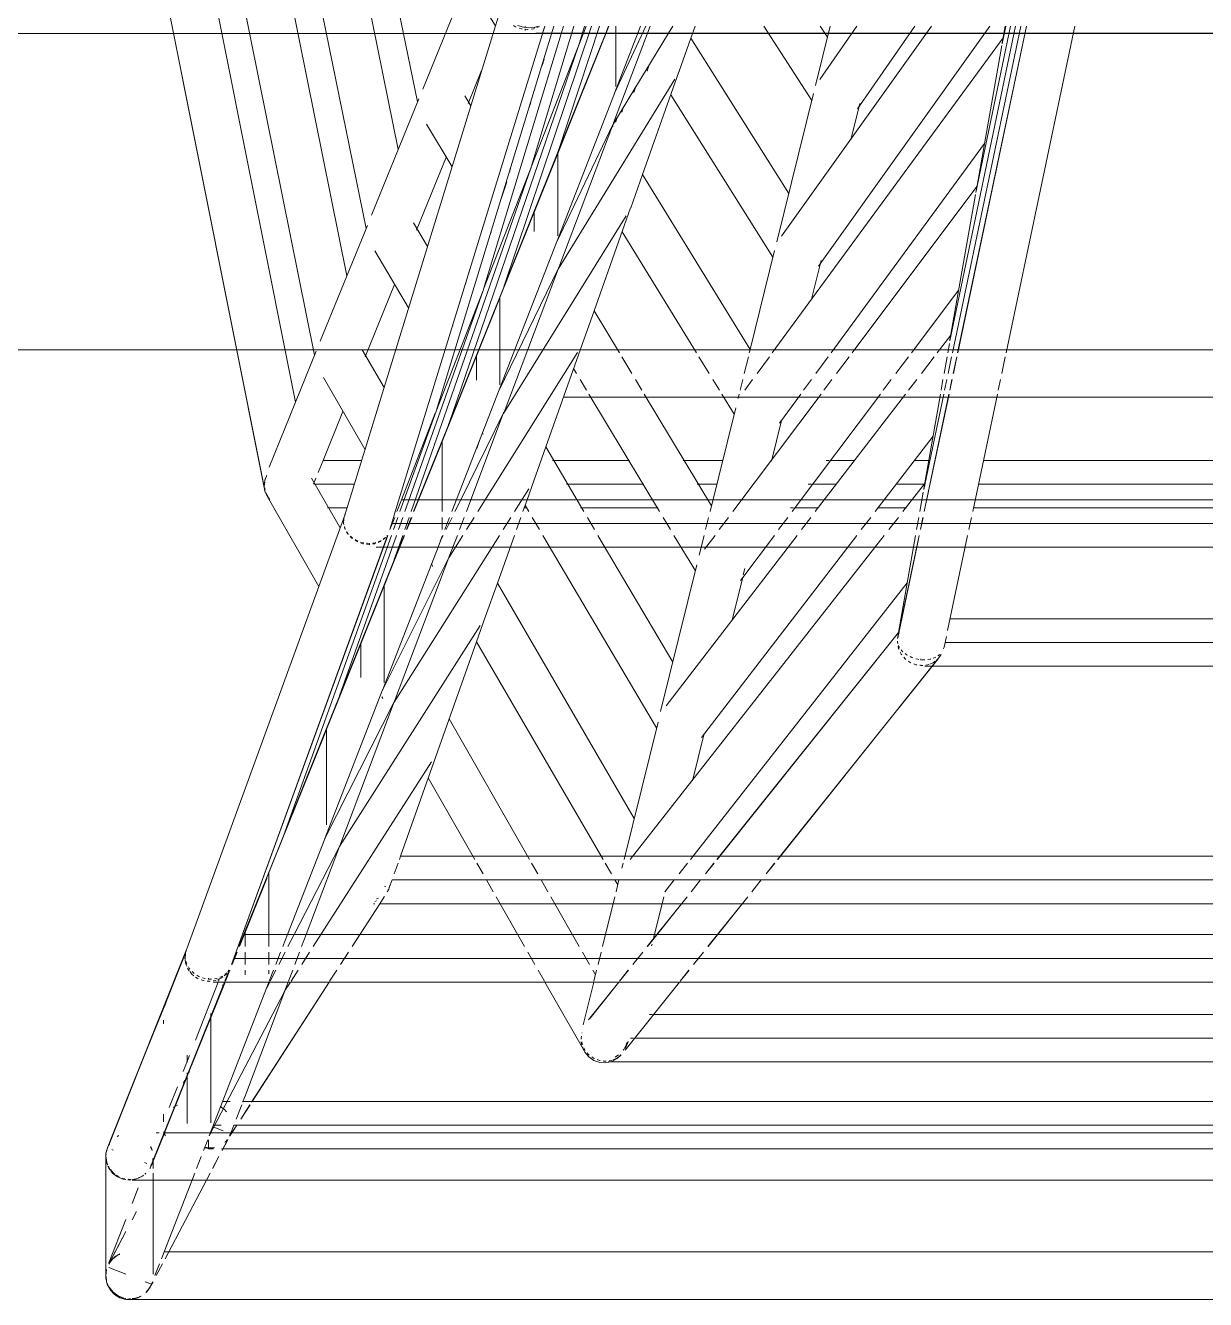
# Model space of a CAD drawing. Header units: millimetres. Extents: x 886808 to 1650903, y -1008069 to 230892.
# Drawn here: x 1017539 to 1018285, y -561050 to -560245 of the extents above; entities that cross this region are included whole.
import ezdxf
from ezdxf.xclip import XClip

# ---------------------------------------------------------------- set-up
doc = ezdxf.new("R2010")
doc.units = ezdxf.units.MM
doc.header["$XCLIPFRAME"] = 0
doc.layers.get('0').update_dxf_attribs({"lineweight": 0})
doc.layers.add('A_Dim', color=8, linetype='Continuous', lineweight=5)

# ---------------------------------------------------------------- blocks, each defined once
blk = doc.blocks.new('A$C14C457CE')
for p, q in [((10117.97, 756.66), (10203.49, 1172.98)), ((10130.16, 726.67), (10211.79, 1128.06)), ((10150.51, 676.65), (10240.04, 1116.91)), ((10162.62, 646.84), (10248.25, 1071.77)), ((10183.04, 596.63), (10276.58, 1060.84)), ((10195.09, 567.01), (10283.99, 1011.9)), ((10214.45, 511.44), (10314.53, 1011.93)), ((10214.62, 511.94), (10314.53, 1011.93)), ((10114.65, 764.82), (10084.66, 838.57)), ((10068.81, 804.78), (10079.85, 822.73)), ((10064.62, 818.28), (10068.81, 804.78)), ((10054.85, 805.01), (10051.12, 803.85)), ((9406.34, 800.11), (10043.31, 800.11)), ((9702.7, 804.5), (9746.15, 598.1)), ((9733.28, 804.5), (9776.73, 598.1)), ((9733.35, 804.5), (9776.8, 598.1)), ((9736.83, 804.5), (9780.1, 598.1)), ((9740.19, 804.5), (9781.66, 605.71)), ((9743.37, 804.5), (9765.16, 699.55)), ((9746.35, 804.5), (9748.65, 793.37)), ((9748.59, 794.04), (9746.75, 804.5)), ((9748.04, 797.13), (9893.93, 598.1)), ((9756.5, 804.5), (9864.73, 652.98)), ((9793.34, 804.5), (9888.02, 671.95)), ((9803.86, 804.5), (9840.12, 752.31)), ((9840.36, 804.5), (9863.74, 770.85)), ((9866.57, 767.14), (9857.33, 804.5)), ((9859.06, 797.52), (9863.58, 804.5)), ((9868.92, 757.65), (9899.26, 804.5)), ((9883.45, 698.9), (9945.25, 797.01)), ((9945.25, 797.01), (9942.59, 804.5)), ((9952.72, 776.05), (9945.25, 797.01)), ((9959.45, 800.11), (9956.79, 804.5)), ((9970.82, 781.41), (9959.45, 800.11)), ((9994.14, 743.49), (9971.04, 804.5)), ((9993.57, 762.19), (9973.75, 804.5)), ((9993.57, 762.19), (9977.12, 804.5)), ((9992.8, 804.5), (9992.8, 766.34)), ((10029.35, 724.19), (9997.11, 804.5)), ((9997.31, 804.5), (9999.07, 800.11)), ((9999.07, 800.11), (10029.35, 724.19)), ((10028.86, 725.94), (9999.07, 800.11)), ((10002.94, 804.5), (10028.86, 725.94)), ((10008.01, 804.5), (10063.46, 639.77)), ((10013.16, 800.11), (10011.45, 804.5)), ((10012.55, 804.5), (10016.13, 792.53)), ((10016.13, 792.53), (10013.16, 800.11)), ((10019.34, 804.5), (10046.19, 715.43)), ((10025.77, 804.5), (10076.25, 638.34)), ((10031.88, 804.5), (10106.3, 561.26)), ((10032.28, 802.57), (10032.41, 802.79)), ((10037.64, 804.5), (10132.53, 496.32)), ((10037.67, 804.5), (10038.99, 800.11)), ((10041.3, 804.13), (10041, 804.34)), ((10042.64, 803.62), (10041.3, 804.13)), ((10043.68, 803.85), (10041.88, 804.5)), ((10047.3, 803.45), (10043.68, 803.85)), ((10044.09, 803.38), (10043.92, 803.82)), ((10043.92, 803.82), (10044.04, 803.39)), ((10044.69, 802.86), (10044.33, 802.99)), ((10046.17, 802.69), (10044.69, 802.86)), ((10051.12, 803.85), (10047.3, 803.45)), ((10048.44, 802.43), (10048.05, 802.47)), ((10049.97, 802.6), (10048.44, 802.43)), ((10050, 802.87), (10049.97, 802.6)), ((10050, 802.51), (10049.97, 802.6)), ((10050, 804.64), (10050, 803.84)), ((10050, 801.9), (10050, 802.51)), ((10052.31, 802.86), (10051.9, 802.81)), ((10053.77, 803.36), (10052.31, 802.86)), ((10056.01, 804.13), (10055.62, 803.99)), ((10057.31, 804.92), (10056.01, 804.13)), ((10068.81, 804.78), (10164, 495.63)), ((9765.09, 700.21), (9748.91, 792.23)), ((10016.13, 792.53), (10016.23, 792.24)), ((10016.23, 792.24), (10016.25, 792.18)), ((10016.25, 792.18), (10098.07, 553.62)), ((10046.19, 715.43), (10016.25, 792.18)), ((9970.82, 781.41), (9970.95, 781.61)), ((9980.62, 765.24), (9970.82, 781.41)), ((10039.08, 780.99), (10038.08, 783.48)), ((10038.37, 782.51), (10039.4, 779.94)), ((10039.72, 778.88), (10038.71, 781.41)), ((9952.74, 775.92), (9952.72, 776.05)), ((9952.78, 775.79), (9952.74, 775.92)), ((9952.8, 775.72), (9952.78, 775.79)), ((9952.8, 775.72), (9952.82, 775.68)), ((9975.85, 710.81), (9952.82, 775.68)), ((9972.96, 776.17), (9971.7, 780.36)), ((10086, 755.62), (10077.51, 776.5)), ((10029.19, 650.93), (9955.5, 770.96)), ((9981.3, 762.6), (9980.1, 766.52)), ((9981.33, 762.54), (9980.43, 765.99)), ((9994.66, 742.12), (9980.62, 765.24)), ((9891.03, 668.23), (9867.85, 761.98)), ((9893.43, 658.55), (9958.01, 761.07)), ((9993.63, 762.06), (9993.57, 762.19)), ((9993.63, 762.06), (9993.65, 761.98)), ((9993.8, 761.72), (9993.65, 761.98)), ((10030.21, 667.9), (9993.65, 761.98)), ((10043.91, 764.28), (10044.09, 764.59)), ((10084.38, 754.22), (10088.16, 760.51)), ((10147.04, 685.17), (10117.17, 758.62)), ((9844.2, 732.66), (9838.48, 755.79)), ((9988.93, 750.15), (9987.81, 753.83)), ((10047.69, 752.83), (10046.32, 756.35)), ((9992.7, 744.02), (9991.89, 747.12)), ((9992.83, 743.8), (9992.02, 746.89)), ((9995.6, 739.29), (9994.17, 743.35)), ((9994.25, 743.23), (9994.23, 743.25)), ((9994.25, 743.23), (9994.42, 742.89)), ((9994.66, 742.12), (9994.25, 743.23)), ((10030.21, 667.9), (9994.42, 742.89)), ((9994.48, 741.11), (9994.83, 741.67)), ((10028.74, 652.12), (9994.66, 742.12)), ((10096.21, 715.76), (10112.41, 742.66)), ((9759.78, 730.41), (9856.76, 598.1)), ((10028.86, 725.94), (10065.91, 633.14)), ((10063.46, 639.77), (10028.86, 725.94)), ((10029.35, 724.19), (10029.35, 672.11)), ((10029.35, 724.19), (10030.2, 722.17)), ((10030.2, 722.17), (10030.24, 721.98)), ((10065.91, 633.14), (10030.24, 721.98)), ((10118.55, 675.58), (10099.63, 722.12)), ((9907.85, 600.23), (9975.85, 710.81)), ((9983.33, 689.8), (9975.85, 710.81)), ((10046.19, 715.43), (10046.29, 715.12)), ((10046.39, 714.86), (10046.29, 715.12)), ((10046.39, 714.86), (10122.08, 497.83)), ((10076.25, 638.34), (10046.39, 714.86)), ((10059.21, 715.19), (10059.21, 713.93)), ((10059.51, 712.92), (10059.77, 713.34)), ((9764.56, 703.22), (9843.49, 598.1)), ((10061.53, 706.29), (10065.25, 695.44)), ((9781.59, 606.37), (9765.44, 698.2)), ((9983.35, 689.69), (9983.33, 689.8)), ((10006.42, 624.71), (9983.35, 689.69)), ((10063.71, 559.75), (9986.23, 684.68)), ((10044.28, 687.01), (10044.28, 674.74)), ((10111.75, 665.32), (10120.55, 680.23)), ((10179.43, 605.52), (10149.69, 678.66)), ((9941.72, 598.1), (9988.73, 674.55)), ((10071.25, 674.29), (10071.56, 674.81)), ((9907.85, 600.23), (9892.39, 662.76)), ((10030.24, 667.84), (10030.21, 667.9)), ((10030.24, 667.84), (10030.42, 667.49)), ((10066.83, 573.69), (10030.24, 667.84)), ((10123.68, 626.56), (10144.95, 662.59)), ((9869.09, 631.99), (9863.04, 656.45)), ((10028.85, 651.83), (10028.84, 651.86)), ((10028.85, 651.83), (10029.01, 651.54)), ((10029.19, 650.93), (10028.85, 651.83)), ((10066.83, 573.69), (10029.01, 651.54)), ((10063.33, 560.75), (10029.19, 650.93)), ((9776.03, 638.02), (9806, 598.1)), ((10063.49, 639.7), (10063.46, 639.77)), ((10063.49, 639.7), (10102.46, 542.09)), ((10098.07, 553.62), (10063.49, 639.7)), ((10076.25, 638.34), (10076.37, 638)), ((10076.34, 638.02), (10076.25, 638.34)), ((10076.56, 637.46), (10076.34, 638.02)), ((10076.56, 637.46), (10126.01, 497.83)), ((10106.3, 561.26), (10076.56, 637.46)), ((10087.3, 642.97), (10087.95, 641.12)), ((10151.1, 595.55), (10132.45, 641.41)), ((10065.91, 633.14), (10065.91, 577.91)), ((10065.91, 633.14), (10066.79, 631.05)), ((10066.79, 631.05), (10066.85, 630.79)), ((10102.46, 542.09), (10066.85, 630.79)), ((10091.14, 630.42), (10091.21, 630.53)), ((9990.41, 598.1), (10006.42, 624.71)), ((10013.96, 603.49), (10006.42, 624.71)), ((10095.72, 615.89), (10095.72, 615.46)), ((9781.08, 609.31), (9789.68, 598.1)), ((9783.05, 598.1), (9781.99, 604.13)), ((9314.49, 600.11), (10015.15, 600.11)), ((9746.65, 595.72), (9748.89, 585.11)), ((9777.24, 595.72), (9779.47, 585.11)), ((9777.3, 595.72), (9779.54, 585.11)), ((9780.59, 595.72), (9782.82, 585.11)), ((9785.33, 585.11), (9783.47, 595.72)), ((9791.51, 595.72), (9799.66, 585.11)), ((9807.79, 595.72), (9815.76, 585.11)), ((9845.28, 595.72), (9853.25, 585.11)), ((9858.51, 595.72), (9866.28, 585.11)), ((9895.68, 595.72), (9903.45, 585.11)), ((9907.88, 600.11), (9907.85, 600.23)), ((9908.38, 598.1), (9907.88, 600.11)), ((9911.59, 585.11), (9908.97, 595.72)), ((9933.73, 585.11), (9940.25, 595.72)), ((9982.59, 585.11), (9988.97, 595.72)), ((10013.97, 603.44), (10013.96, 603.49)), ((10036.96, 538.68), (10013.97, 603.44)), ((10079.92, 497.83), (10016.96, 598.42)), ((10080.81, 596.02), (10080.81, 580.83)), ((10139.18, 576.24), (10152.94, 599.95)), ((10211.8, 525.92), (10182.01, 599.16)), ((10017.57, 585.11), (10019.4, 588.15)), ((9749.7, 581.23), (9751.12, 574.5)), ((9780.29, 581.23), (9781.7, 574.5)), ((9780.35, 581.23), (9781.77, 574.5)), ((9783.63, 581.23), (9785.04, 574.5)), ((9787.2, 574.5), (9786.02, 581.23)), ((9802.64, 581.23), (9807.8, 574.5)), ((9818.67, 581.23), (9823.72, 574.5)), ((9856.16, 581.23), (9861.21, 574.5)), ((9869.13, 581.23), (9874.06, 574.5)), ((9906.3, 581.23), (9911.23, 574.5)), ((9914.21, 574.5), (9912.55, 581.23)), ((9927.21, 574.5), (9931.34, 581.23)), ((9976.2, 574.5), (9980.25, 581.23)), ((10011.19, 574.5), (10015.24, 581.23)), ((10151.19, 537.2), (10177.49, 582.5)), ((9751.62, 572.12), (9767.26, 497.83)), ((9782.2, 572.12), (9797.84, 497.83)), ((9782.27, 572.12), (9797.91, 497.83)), ((9785.54, 572.12), (9798.17, 511.86)), ((9798.1, 512.51), (9787.62, 572.12)), ((9809.64, 572.12), (9866.68, 497.83)), ((9825.51, 572.12), (9881.29, 497.83)), ((9863, 572.12), (9918.78, 497.83)), ((9875.8, 572.12), (9889.33, 553.67)), ((9915.49, 569.31), (9914.8, 572.12)), ((9917.94, 559.43), (9925.74, 572.12)), ((9932.26, 501.5), (9974.77, 572.12)), ((9965.04, 497.83), (10009.75, 572.12)), ((10066.85, 573.64), (10066.83, 573.69)), ((10066.85, 573.64), (10067.03, 573.31)), ((10077, 547.51), (10066.85, 573.64)), ((9314.49, 570.11), (10025.8, 570.11)), ((9933.17, 497.83), (9916.93, 563.5)), ((9894.39, 529.71), (9888.02, 555.46)), ((10063.46, 560.45), (10063.43, 560.49)), ((10063.46, 560.45), (10063.6, 560.2)), ((10090.67, 505.33), (10063.6, 560.2)), ((10084.32, 505.33), (10063.6, 560.2)), ((10106.3, 561.26), (10129.08, 497.83)), ((10128.05, 505.33), (10106.77, 559.95)), ((10177.71, 530.11), (10165.09, 561.14)), ((10076.61, 546.86), (10077, 547.51)), ((10096.31, 497.83), (10077, 547.51)), ((10098.09, 553.55), (10098.07, 553.62)), ((10098.14, 553.5), (10098.09, 553.55)), ((10098.69, 552.06), (10098.14, 553.5)), ((10120.47, 497.83), (10098.69, 552.06)), ((10098.69, 552.06), (10120.34, 497.83)), ((9792.3, 545.47), (9828.89, 497.83)), ((10080.43, 537.8), (10079.13, 542.03)), ((10102.46, 542.09), (10102.48, 542.04)), ((10102.48, 505.33), (10102.48, 542.04)), ((10103.37, 539.93), (10102.48, 542.04)), ((10103.37, 539.93), (10103.45, 539.62)), ((10120.23, 497.83), (10103.51, 539.48)), ((10012.84, 497.83), (10036.96, 538.68)), ((10044.59, 517.24), (10036.96, 538.68)), ((10080.5, 537.66), (10080.43, 537.8)), ((9314.49, 530.11), (9760.46, 530.11)), ((9795.01, 530.11), (9804.1, 530.11)), ((9841.9, 530.11), (9857.05, 530.11)), ((9857.87, 530.11), (9859.91, 530.11)), ((9894.08, 530.11), (9894.81, 530.11)), ((9925.19, 530.11), (9950.27, 530.11)), ((9984.06, 530.11), (10032.65, 530.11)), ((10153.38, 530.11), (10177.71, 530.11)), ((10180.76, 522.61), (10177.71, 530.11)), ((9797.59, 515.39), (9811.36, 497.83)), ((10048.8, 505.33), (10044.59, 517.24)), ((10166.95, 487.5), (10184.95, 518.99)), ((10183.69, 515.4), (10182.23, 518.99)), ((10213.11, 520.44), (10213.27, 520.51)), ((10213.53, 520.61), (10213.27, 520.51)), ((10213.27, 520.51), (10214.24, 518.59)), ((10213.34, 520.02), (10213.96, 518.78)), ((10213.96, 518.78), (10214.06, 518.27)), ((10214.24, 518.59), (10214.93, 515.11)), ((10214.44, 516.44), (10214.71, 515.11)), ((9314.49, 515.11), (9763.62, 515.11)), ((9797.64, 515.11), (9815.62, 515.11)), ((9800.68, 497.83), (9798.54, 510.03)), ((9853.42, 515.11), (9868.32, 515.11)), ((9869.13, 515.11), (9871.17, 515.11)), ((9928.9, 515.11), (9941.24, 515.11)), ((9975.03, 515.11), (10023.8, 515.11)), ((10056.72, 497.83), (10047.68, 512.16)), ((10158, 515.11), (10183.52, 515.11)), ((10180.39, 450.57), (10212.91, 507.5)), ((10213.22, 508.02), (10211.35, 505.46)), ((10213.26, 508.4), (10212.47, 507.42)), ((10212.91, 507.5), (10214.38, 510.76)), ((10213.5, 508.82), (10213.22, 508.02)), ((10213.84, 509.81), (10213.26, 508.4)), ((10213.84, 509.81), (10213.5, 508.82)), ((10213.91, 509.93), (10213.84, 509.81)), ((10214.45, 511.44), (10214.28, 510.96)), ((10214.38, 510.76), (10214.46, 511.32)), ((10214.55, 512.77), (10214.45, 511.44)), ((10214.46, 511.32), (10214.45, 511.44)), ((10214.59, 511.64), (10214.46, 511.32)), ((10214.79, 513.7), (10214.59, 511.64)), ((10214.71, 515.11), (10214.67, 514.6)), ((10214.93, 515.11), (10214.86, 514.43)), ((9765.68, 505.33), (9314.49, 505.33)), ((9314.49, 500.11), (9766.78, 500.11)), ((9766.05, 505.33), (9765.68, 505.33)), ((10117.22, 505.33), (9766.05, 505.33)), ((9809.11, 500.11), (9827.14, 500.11)), ((9864.93, 500.11), (9879.58, 500.11)), ((9880.4, 500.11), (9882.44, 500.11)), ((9966, 500.11), (10014.94, 500.11)), ((10047.66, 497.83), (10050.04, 501.85)), ((10051.46, 497.83), (10048.8, 505.33)), ((10049.01, 500.11), (10050.65, 500.11)), ((10087.16, 497.83), (10084.32, 505.33)), ((10094.38, 497.83), (10090.67, 505.33)), ((10102.48, 497.83), (10102.48, 505.33)), ((10117.46, 505.33), (10117.22, 505.33)), ((10128.05, 505.33), (10117.46, 505.33)), ((10130.98, 497.83), (10128.05, 505.33)), ((10162.62, 500.11), (10174.95, 500.11)), ((9768.02, 494.21), (9769.66, 486.45)), ((9798.6, 494.21), (9800.24, 486.45)), ((9798.67, 494.21), (9800.31, 486.45)), ((9802.68, 486.45), (9801.32, 494.21)), ((9814.2, 494.21), (9820.29, 486.45)), ((9831.66, 494.21), (9837.63, 486.45)), ((9869.46, 494.21), (9875.43, 486.45)), ((9884.01, 494.21), (9889.84, 486.45)), ((9921.5, 494.21), (9927.33, 486.45)), ((9935.99, 486.45), (9934.07, 494.21)), ((9958.19, 486.45), (9962.86, 494.21)), ((10006.12, 486.45), (10010.71, 494.21)), ((10040.94, 486.45), (10045.53, 494.21)), ((10055.5, 486.45), (10052.75, 494.21)), ((10063.91, 486.45), (10059.01, 494.21)), ((10087.04, 486.45), (10082.18, 494.21)), ((10091.47, 486.45), (10088.53, 494.21)), ((10100, 486.45), (10096.17, 494.21)), ((10100.73, 486.45), (10097.71, 494.21)), ((10102.48, 488.11), (10102.48, 494.21)), ((10124.8, 486.45), (10121.68, 494.21)), ((10121.79, 494.21), (10124.89, 486.45)), ((10125.04, 486.45), (10121.92, 494.21)), ((10123.34, 494.21), (10126.05, 486.45)), ((10127.29, 494.21), (10130.04, 486.45)), ((10130.38, 494.21), (10133.17, 486.45)), ((10135.41, 486.45), (10132.39, 494.21)), ((10132.79, 495.58), (10132.53, 496.32)), ((10132.79, 495.58), (10133.18, 494.21)), ((10133.18, 494.21), (10134.68, 489.33)), ((10163.98, 495.78), (10163.85, 496.11)), ((10163.95, 495.77), (10163.98, 495.78)), ((10164, 495.63), (10164.57, 493.76)), ((10263.71, 221.62), (10164, 495.63)), ((10164.57, 493.76), (10164.62, 493.62)), ((10164.62, 493.62), (10164.58, 493.39)), ((10164.61, 493.34), (10164.58, 493.39)), ((10164.63, 493.28), (10164.61, 493.34)), ((10164.63, 493.28), (10164.71, 490.33)), ((10133.9, 490.33), (9314.49, 490.33)), ((10102.48, 488.11), (10102.46, 486.45)), ((10135.1, 488.08), (10134.68, 489.33)), ((10135.1, 488.08), (10135.6, 486.45)), ((10161.96, 483.99), (10161.68, 483.71)), ((10162.06, 483.72), (10161.78, 483.43)), ((10162.69, 485.2), (10161.96, 483.99)), ((10162.77, 484.98), (10162.06, 483.72)), ((10163.81, 487.05), (10163.61, 486.73)), ((10163.86, 486.91), (10163.67, 486.57)), ((10164.2, 488.26), (10163.81, 487.05)), ((10164.2, 488.26), (10163.86, 486.91)), ((10164.17, 488.35), (10164.18, 488.3)), ((10164.2, 488.26), (10164.18, 488.3)), ((10164.71, 490.33), (10164.56, 489.78)), ((10164.71, 490.33), (10164.57, 489.76)), ((9802.58, 475.33), (9303.88, 475.33)), ((9770.42, 482.83), (9783.1, 422.61)), ((9801, 482.83), (9802.58, 475.33)), ((9801.07, 482.83), (9814.51, 418.99)), ((9802.58, 475.33), (9814.6, 418.15)), ((9802.65, 475.33), (9802.58, 475.33)), ((10129.51, 475.33), (9802.65, 475.33)), ((9814.13, 421.37), (9803.32, 482.83)), ((9823.13, 482.83), (9983.7, 278.1)), ((9840.4, 482.83), (9938.51, 355.08)), ((9878.2, 482.83), (9960.97, 375.05)), ((9892.55, 482.83), (9912.57, 456.17)), ((9930.04, 482.83), (9936.65, 474.03)), ((9939.96, 470.4), (9936.88, 482.83)), ((9942.45, 460.31), (9956.01, 482.83)), ((9956.69, 402.73), (10003.99, 482.83)), ((9966.97, 361.17), (10038.81, 482.83)), ((10067.48, 452.71), (10056.79, 482.83)), ((10132.76, 377.38), (10066.19, 482.83)), ((10098.24, 468.57), (10089.31, 482.83)), ((10097.93, 469.37), (10092.84, 482.83)), ((10103.45, 479.45), (10101.79, 482.83)), ((10103.42, 479.52), (10102.13, 482.83)), ((10103.45, 479.45), (10103.63, 479.15)), ((10105.05, 475.33), (10103.45, 479.45)), ((10140.01, 385.39), (10105.05, 475.33)), ((10139.02, 451.04), (10126.25, 482.83)), ((10126.33, 482.83), (10129.33, 475.33)), ((10129.51, 475.33), (10126.49, 482.83)), ((10127.31, 482.83), (10132.66, 467.49)), ((10129.33, 475.33), (10139.96, 448.83)), ((10132.66, 467.49), (10129.51, 475.33)), ((10129.93, 475.33), (10129.51, 475.33)), ((10139.54, 475.33), (10129.93, 475.33)), ((10131.32, 482.83), (10167.26, 381.38)), ((10134.47, 482.83), (10201.84, 295.27)), ((10136.81, 482.83), (10235.49, 211.67)), ((10136.89, 482.83), (10235.58, 211.67)), ((10137.38, 482.63), (10137.23, 482.83)), ((10138.5, 481.36), (10138.28, 481.64)), ((10138.62, 480.98), (10138.41, 481.27)), ((10139.6, 480.57), (10138.5, 481.36)), ((10139.74, 480.14), (10138.62, 480.98)), ((10139.62, 475.33), (10139.54, 475.33)), ((10144.19, 475.33), (10139.62, 475.33)), ((10141.3, 479.35), (10141, 479.56)), ((10141.45, 478.87), (10141.15, 479.1)), ((10142.64, 478.85), (10141.3, 479.35)), ((10142.8, 478.35), (10141.45, 478.87)), ((10144.69, 478.08), (10144.33, 478.21)), ((10144.87, 477.55), (10144.5, 477.69)), ((10146.17, 477.91), (10144.69, 478.08)), ((10146.35, 477.37), (10144.87, 477.55)), ((10148.44, 477.65), (10148.05, 477.69)), ((10148.63, 477.1), (10148.23, 477.15)), ((10149.97, 477.82), (10148.44, 477.65)), ((10150.15, 477.28), (10148.63, 477.1)), ((10149.97, 477.82), (10150, 478.09)), ((10150, 477.34), (10149.97, 477.82)), ((10150, 476.95), (10150, 477.34)), ((10152.31, 478.08), (10151.9, 478.03)), ((10152.48, 477.55), (10152.07, 477.5)), ((10153.77, 478.58), (10152.31, 478.08)), ((10153.94, 478.07), (10152.48, 477.55)), ((10156.01, 479.35), (10155.62, 479.21)), ((10156.17, 478.87), (10155.78, 478.73)), ((10157.31, 480.14), (10156.01, 479.35)), ((10157.46, 479.71), (10156.17, 478.87)), ((10159.3, 481.36), (10158.96, 481.15)), ((10159.43, 480.98), (10159.09, 480.75)), ((10160.36, 482.4), (10159.3, 481.36)), ((10160.47, 482.06), (10159.43, 480.98)), ((10098.06, 469.08), (10098.02, 469.15)), ((10098.06, 469.08), (10098.17, 468.88)), ((10140.01, 385.39), (10098.17, 468.88)), ((10132.53, 377.98), (10098.17, 468.88)), ((10132.68, 467.42), (10132.66, 467.49)), ((10132.68, 467.42), (10132.75, 467.36)), ((10134.22, 463.59), (10132.75, 467.36)), ((9912.17, 457.8), (9911.17, 461.85)), ((9964.42, 371.49), (9941.49, 464.2)), ((10108.27, 463.25), (10109.15, 464.77)), ((10134.22, 463.59), (10176.54, 357.73)), ((10167.26, 381.38), (10134.22, 463.59)), ((9808.61, 452.77), (9945.6, 278.1)), ((9919.17, 429.49), (9912.57, 456.17)), ((9912.57, 456.17), (9913.92, 454.37)), ((9981.12, 303.92), (10067.48, 452.71)), ((10075.21, 431.06), (10067.48, 452.71)), ((10138.99, 393.96), (10139.02, 451.04)), ((10139.96, 448.83), (10139.02, 451.04)), ((10139.96, 448.83), (10140.06, 448.46)), ((10176.54, 357.73), (10140.06, 448.46)), ((9314.49, 430.11), (9781.52, 430.11)), ((10080.64, 415.64), (10075.21, 431.06)), ((9783.86, 418.99), (9785.27, 412.27)), ((9814.11, 421.48), (9928.82, 278.1)), ((9814.13, 421.37), (9928.74, 278.1)), ((9814.51, 418.99), (9814.13, 421.37)), ((9814.51, 418.99), (9814.56, 418.94)), ((9814.56, 418.94), (9814.62, 418.6)), ((9814.73, 417.95), (9814.62, 418.6)), ((10167.29, 286.2), (10078.39, 425.92)), ((9314.49, 415.11), (9784.68, 415.11)), ((9785.61, 411.37), (9785.27, 412.27)), ((9785.61, 411.34), (9785.61, 411.37)), ((9785.66, 411.23), (9785.61, 411.34)), ((9785.61, 411.34), (9785.61, 411.23)), ((9812.44, 410.58), (9811.74, 409.62)), ((9813.69, 412.27), (9813.42, 411.9)), ((9814.06, 413.3), (9813.69, 412.27)), ((9814.03, 411.34), (9813.8, 410.85)), ((9814.27, 412.71), (9814.03, 411.34)), ((9814.71, 415.11), (9814.49, 414.49)), ((9814.58, 414.38), (9814.55, 414.21)), ((9814.72, 417.7), (9814.6, 418.15)), ((9814.71, 415.11), (9814.61, 414.58)), ((9814.71, 416.04), (9814.71, 415.11)), ((9814.73, 417.95), (9814.72, 417.7)), ((9814.72, 417.7), (9814.77, 417.71)), ((9814.72, 417.7), (9814.72, 417.67)), ((9814.77, 417.71), (9814.73, 417.95)), ((10000.81, 278.1), (10080.64, 415.64)), ((10128.76, 280.11), (10080.64, 415.64)), ((10153.87, 414.04), (10153.87, 393.01)), ((9787.09, 407.59), (9787.07, 407.61)), ((9787.09, 407.59), (9787.93, 406.19)), ((9787.93, 406.19), (9890.4, 278.1)), ((9788.18, 407.35), (9787.96, 407.61)), ((9789.17, 406.72), (9788.18, 407.35)), ((9789.1, 404.81), (9788.8, 405.23)), ((9790.17, 403.97), (9789.1, 404.81)), ((9789.1, 404.81), (9890.47, 278.1)), ((9790.91, 405.61), (9790.53, 405.85)), ((9792.04, 402.49), (9790.88, 403.41)), ((9792.12, 405.21), (9790.91, 405.61)), ((9794.38, 401.51), (9792.04, 402.49)), ((9794.26, 404.51), (9793.79, 404.66)), ((9795.61, 404.37), (9794.26, 404.51)), ((9797.99, 404.14), (9797.47, 404.19)), ((9799.4, 404.27), (9797.99, 404.14)), ((9800, 404.86), (9800, 404.02)), ((9801.87, 404.51), (9801.33, 404.46)), ((9803.23, 404.91), (9801.87, 404.51)), ((9805.62, 405.61), (9805.1, 405.45)), ((9806.84, 406.24), (9805.62, 405.61)), ((9806.75, 402.49), (9806.24, 402.29)), ((9807.89, 403.33), (9806.75, 402.49)), ((9808.98, 407.35), (9808.51, 407.11)), ((9809.98, 408.17), (9808.98, 407.35)), ((9809.91, 404.81), (9809.47, 404.49)), ((9810.8, 405.9), (9809.91, 404.81)), ((9811.74, 409.62), (9811.35, 409.31)), ((9812.39, 407.83), (9812.04, 407.41)), ((9812.98, 409.1), (9812.39, 407.83)), ((9314.49, 400.11), (9792.79, 400.11)), ((9792.79, 400.11), (9792.86, 400.11)), ((9792.86, 400.11), (9797.53, 400.11)), ((9795.52, 401.04), (9795.03, 401.24)), ((9796.89, 400.86), (9795.52, 401.04)), ((9799.3, 400.54), (9798.77, 400.61)), ((9800, 400.62), (9799.3, 400.54)), ((9800, 400.95), (9800, 400.62)), ((9800.69, 400.72), (9800, 400.62)), ((9800, 400.62), (9800, 400.54)), ((9803.13, 401.04), (9802.6, 400.97)), ((9804.44, 401.57), (9803.13, 401.04)), ((10138.99, 393.96), (10139.02, 389.55)), ((10139.9, 379.71), (10140.48, 380.72)), ((10140.06, 385.28), (10140.01, 385.39)), ((10140.06, 385.28), (10140.22, 385.01)), ((10176.58, 291.28), (10140.06, 385.28)), ((10167.34, 381.25), (10167.26, 381.38)), ((10169.99, 374.53), (10167.34, 381.25)), ((10132.65, 377.74), (10132.59, 377.83)), ((10132.65, 377.74), (10132.75, 377.58)), ((10176.58, 291.28), (10132.75, 377.58)), ((10167.14, 286.58), (10132.75, 377.58)), ((10169.99, 374.53), (10213.11, 266.63)), ((10201.84, 295.27), (10169.99, 374.53)), ((9987.51, 278.1), (9966.06, 364.86)), ((10047.3, 278.1), (10097.98, 366.8)), ((9944.34, 327.7), (9937.12, 356.89)), ((10175.5, 299.83), (10175.5, 360.17)), ((10176.54, 357.73), (10176.65, 357.32)), ((10213.11, 266.63), (10176.65, 357.32)), ((10183.84, 223.05), (10109.1, 339.69)), ((10081.84, 278.1), (10111.22, 329.52)), ((10176.65, 291.13), (10176.58, 291.28)), ((10176.65, 291.13), (10176.8, 290.89)), ((10200.18, 230.55), (10176.65, 291.13)), ((10201.92, 295.15), (10201.84, 295.27)), ((10205.92, 285.06), (10201.92, 295.15)), ((10167.24, 286.4), (10167.16, 286.52)), ((10167.24, 286.4), (10167.31, 286.28)), ((10195.98, 230.55), (10167.31, 286.28)), ((10188.36, 230.55), (10167.31, 286.28)), ((10230.82, 223.05), (10205.92, 285.06)), ((10205.92, 285.06), (10230.68, 223.05)), ((9314.49, 280.11), (10128.76, 280.11)), ((9892.31, 275.72), (9897.69, 268.99)), ((9892.38, 275.72), (9897.76, 268.99)), ((9930.65, 275.72), (9936.03, 268.99)), ((9930.72, 275.72), (9936.1, 268.99)), ((9947.47, 275.72), (9952.75, 268.99)), ((9988.88, 272.57), (9988.1, 275.72)), ((9995.52, 268.99), (9999.43, 275.72)), ((10042.09, 268.99), (10045.93, 275.72)), ((10076.63, 268.99), (10080.47, 275.72)), ((10129.47, 278.1), (10128.76, 280.11)), ((10132.7, 268.99), (10130.32, 275.72)), ((10212.02, 223.05), (10212.02, 269.22)), ((10213.11, 266.63), (10213.25, 266.2)), ((10213.25, 266.16), (10213.25, 266.2)), ((10230.55, 223.05), (10213.28, 266.07)), ((9314.49, 265.11), (10134.08, 265.11)), ((9900.79, 265.11), (9906.79, 257.61)), ((9900.86, 265.11), (9906.86, 257.61)), ((9939.14, 265.11), (9945.14, 257.61)), ((9939.21, 265.11), (9945.21, 257.61)), ((9955.79, 265.11), (9961.67, 257.61)), ((9992.58, 257.61), (9990.72, 265.11)), ((9991.48, 262.03), (9993.27, 265.11)), ((10035.59, 257.61), (10039.87, 265.11)), ((10070.13, 257.61), (10074.41, 265.11)), ((10135.86, 260.09), (10134.08, 265.11)), ((10135.57, 261.4), (10135.55, 261.71)), ((10135.99, 260.25), (10135.57, 261.4)), ((10135.86, 260.09), (10135.9, 260.1)), ((10135.9, 260.1), (10136.02, 260.15)), ((10136.17, 259.25), (10135.9, 260.1)), ((10136.17, 259.25), (10136.48, 258.76)), ((10136.5, 258.73), (10136.48, 258.76)), ((10136.5, 258.73), (10136.6, 258.58)), ((10136.83, 257.93), (10136.6, 258.58)), ((10136.65, 258.44), (10137.14, 257.61)), ((10137.07, 257.61), (10136.83, 257.93)), ((10137.04, 257.61), (10136.83, 257.93)), ((10138.03, 260.86), (10138.77, 261.12)), ((9314.49, 250.11), (10142.06, 250.11)), ((9909.28, 254.5), (9934.44, 223.05)), ((9909.35, 254.5), (9934.51, 223.05)), ((9947.62, 254.5), (9972.78, 223.05)), ((9947.69, 254.5), (9972.85, 223.05)), ((9969.17, 227.29), (9962.44, 254.5)), ((10001.12, 223.05), (9993.35, 254.5)), ((10015.84, 223.05), (10033.81, 254.5)), ((10050.38, 223.05), (10068.35, 254.5)), ((10139.08, 254.5), (10138.91, 254.72)), ((10141.88, 250.11), (10139.08, 254.5)), ((10159.34, 223.05), (10141.88, 250.11)), ((10143.93, 253.12), (10142.74, 253.57)), ((10145.05, 251.38), (10143.82, 251.89)), ((10144.97, 250.11), (10145.87, 250.11)), ((9314.49, 230.55), (10227.81, 230.55)), ((10159.37, 223.05), (10154.5, 230.55)), ((10191.2, 223.05), (10188.36, 230.55)), ((10199.84, 223.05), (10195.98, 230.55)), ((10203.09, 223.05), (10200.18, 230.55)), ((10226.94, 232.05), (10226.94, 223.05)), ((9937.33, 219.44), (9943.54, 211.67)), ((9937.4, 219.44), (9943.61, 211.67)), ((9970.13, 223.41), (9969.85, 224.56)), ((9975.68, 219.44), (9981.89, 211.67)), ((9975.75, 219.44), (9981.96, 211.67)), ((10003.94, 211.67), (10002.02, 219.44)), ((10009.34, 211.67), (10013.77, 219.44)), ((10043.88, 211.67), (10048.31, 219.44)), ((10166.68, 211.67), (10161.67, 219.44)), ((10166.71, 211.67), (10161.7, 219.44)), ((10191.14, 211.67), (10186.16, 219.44)), ((10195.51, 211.67), (10192.57, 219.44)), ((10205.69, 211.67), (10201.7, 219.44)), ((10207.52, 211.67), (10204.5, 219.44)), ((10212.02, 211.67), (10212.02, 219.44)), ((10226.94, 219.44), (10226.94, 211.67)), ((10235.12, 211.67), (10232, 219.44)), ((10232.12, 219.44), (10235.23, 211.67)), ((10235.4, 211.67), (10232.28, 219.44)), ((10263.92, 221.14), (10263.71, 221.62)), ((10263.84, 221.11), (10263.92, 221.14)), ((10263.92, 221.14), (10311.34, 102.35)), ((10264.05, 220.48), (10264.12, 220.24)), ((10264.12, 220.24), (10264.54, 219.06)), ((10264.12, 220.24), (10264.51, 219.32)), ((10264.51, 219.32), (10264.54, 219.06)), ((10264.51, 219.32), (10288.58, 159.04)), ((10264.54, 219.06), (10264.57, 218.98)), ((10264.57, 218.98), (10264.57, 218.83)), ((10264.57, 218.83), (10264.58, 218.68)), ((10264.57, 218.83), (10272.61, 198.81)), ((10264.58, 218.68), (10264.58, 218.62)), ((10264.59, 218.53), (10264.6, 218.49)), ((10264.6, 218.49), (10264.74, 217.23)), ((10264.6, 218.49), (10264.71, 215.55)), ((9314.49, 215.55), (10233.84, 215.55)), ((10233.04, 216.84), (10232.96, 216.89)), ((10262.77, 210.2), (10262.06, 208.94)), ((10263.26, 209.44), (10262.74, 208.28)), ((10263.86, 212.13), (10263.67, 211.79)), ((10264.32, 211.79), (10263.83, 210.7)), ((10264.2, 213.48), (10263.86, 212.13)), ((10264.74, 214.39), (10264.32, 211.79)), ((10264.71, 215.55), (10264.57, 214.96)), ((10264.75, 214.49), (10264.75, 214.46)), ((10264.79, 216.8), (10264.92, 215.55)), ((10264.92, 215.55), (10264.82, 214.91)), ((9946.44, 208.05), (9952.03, 201.06)), ((9946.51, 208.05), (9952.1, 201.06)), ((9984.78, 208.05), (9990.37, 201.06)), ((9984.85, 208.05), (9990.44, 201.06)), ((10006.56, 201.06), (10004.83, 208.05)), ((10005.57, 205.08), (10007.27, 208.05)), ((10037.81, 201.06), (10041.81, 208.05)), ((10173.52, 201.06), (10169.02, 208.05)), ((10173.56, 201.06), (10169.05, 208.05)), ((10197.93, 201.06), (10193.46, 208.05)), ((10199.52, 201.06), (10196.88, 208.05)), ((10211.15, 201.06), (10207.56, 208.05)), ((10211.64, 201.06), (10208.92, 208.05)), ((10212.02, 205.72), (10212.02, 208.05)), ((10226.94, 208.05), (10226.94, 205.19)), ((10239.38, 201.06), (10236.57, 208.05)), ((10236.67, 208.05), (10239.46, 201.06)), ((10236.86, 208.05), (10239.65, 201.06)), ((10236.98, 208.05), (10239.77, 201.06)), ((10237.83, 207.05), (10237.06, 208.05)), ((10237.38, 207.85), (10237.23, 208.05)), ((10238.62, 206.2), (10238.41, 206.49)), ((10239.74, 205.37), (10238.62, 206.2)), ((10239.19, 205.27), (10238.79, 205.79)), ((10240.19, 204.5), (10239.19, 205.27)), ((10242.22, 202.96), (10241.03, 203.86)), ((10241.45, 204.09), (10241.15, 204.32)), ((10242.8, 203.57), (10241.45, 204.09)), ((10241.86, 203.51), (10241.86, 203.23)), ((10244.46, 202.04), (10242.22, 202.96)), ((10243.82, 201.06), (10243.12, 202.89)), ((10244.87, 202.77), (10244.5, 202.91)), ((10246.35, 202.59), (10244.87, 202.77)), ((10245.78, 201.5), (10245.17, 201.75)), ((10247.05, 201.34), (10245.78, 201.5)), ((10248.63, 202.32), (10248.23, 202.37)), ((10250.15, 202.5), (10248.63, 202.32)), ((10250, 203.03), (10250, 202.92)), ((10250, 202.92), (10250, 202.48)), ((10250, 202.48), (10250, 202.11)), ((10250, 201.4), (10250, 201.06)), ((10252.48, 202.77), (10252.07, 202.73)), ((10253.94, 203.3), (10252.48, 202.77)), ((10253.51, 201.5), (10252.84, 201.42)), ((10254.71, 201.98), (10253.51, 201.5)), ((10256.17, 204.09), (10255.78, 203.96)), ((10257.46, 204.93), (10256.17, 204.09)), ((10257.14, 202.96), (10256.52, 202.71)), ((10258.18, 203.72), (10257.14, 202.96)), ((10259.43, 206.2), (10259.09, 205.98)), ((10260.29, 205.27), (10259.24, 204.5)), ((10260.47, 207.28), (10259.43, 206.2)), ((10261.95, 207.3), (10260.29, 205.27)), ((10262.06, 208.94), (10261.78, 208.65)), ((10262.74, 208.28), (10262.32, 207.76)), ((9303.48, 200.55), (10239.58, 200.55)), ((9952.44, 200.55), (9986.79, 157.61)), ((9952.51, 200.55), (9986.86, 157.61)), ((9990.78, 200.55), (10009, 177.78)), ((9990.85, 200.55), (10009.92, 176.72)), ((10013.36, 173.56), (10006.69, 200.55)), ((10013.23, 158.06), (10037.52, 200.55)), ((10222.86, 124.6), (10173.85, 200.55)), ((10222.53, 125.11), (10173.89, 200.55)), ((10201.75, 195.2), (10198.26, 200.55)), ((10201.75, 195.2), (10199.72, 200.55)), ((10201.76, 195.16), (10201.75, 195.2)), ((10201.83, 195.09), (10201.76, 195.16)), ((10201.82, 195.01), (10201.83, 195.09)), ((10226.74, 129.18), (10201.82, 195.01)), ((10249.6, 103.32), (10201.83, 195.09)), ((10213.25, 196.99), (10211.41, 200.55)), ((10213.14, 197.19), (10211.84, 200.55)), ((10213.25, 196.99), (10213.37, 196.78)), ((10242.42, 121.85), (10213.37, 196.78)), ((10240.85, 197.41), (10239.58, 200.55)), ((10239.58, 200.55), (10239.66, 200.55)), ((10239.66, 200.55), (10249.69, 175.55)), ((10239.66, 200.55), (10247.09, 200.55)), ((10239.85, 200.55), (10271.12, 122)), ((10285.34, 86.95), (10239.98, 200.55)), ((10240.66, 197.07), (10240.85, 197.41)), ((10249.69, 175.55), (10240.85, 197.41)), ((10241.09, 198.18), (10241.25, 198.87)), ((10258.25, 163.95), (10244.02, 200.55)), ((10249.18, 201.06), (10248.97, 201.09)), ((10249.63, 201.01), (10249.45, 201.03)), ((10249.85, 201.03), (10249.63, 201.01)), ((10250.91, 201.17), (10250, 201.06)), ((10250, 201.06), (10250, 201.02)), ((10272.61, 198.81), (10277.1, 187.56)), ((10277.71, 185.64), (10277.1, 187.56)), ((10288.58, 159.04), (10277.1, 187.56)), ((9314.49, 180.11), (9968.79, 180.11)), ((9969.52, 180.11), (9971.5, 180.11)), ((10248.53, 179.63), (10248.53, 180.62)), ((10248.53, 111.62), (10248.53, 178.26)), ((10248.62, 180.42), (10248.66, 179.32)), ((10249.69, 175.55), (10249.83, 175.09)), ((10262.63, 143.15), (10249.83, 175.09)), ((10278.4, 176.52), (10278.4, 174.19)), ((9314.49, 165.11), (9980.79, 165.11)), ((9981.52, 165.11), (9983.5, 165.11)), ((9985.44, 161.51), (9985.02, 163.22)), ((9985.59, 161.55), (9985.44, 161.51)), ((9985.59, 161.55), (9985.5, 162.61)), ((9985.59, 161.55), (9986, 161.65)), ((9985.61, 161.34), (9985.59, 161.55)), ((9986.54, 158.84), (9985.61, 161.34)), ((9986, 161.65), (9986.23, 161.7)), ((9986.04, 161.44), (9986, 161.65)), ((9987.74, 158.02), (9986.04, 161.44)), ((10014.03, 161.34), (10013.8, 160.85)), ((10013.99, 168.59), (10014.07, 168.59)), ((10014.27, 162.71), (10014.03, 161.34)), ((10014.07, 168.59), (10014.1, 168.6)), ((10014.45, 161.44), (10014.28, 160.96)), ((10014.55, 162.77), (10014.45, 161.44)), ((10014.47, 166.29), (10014.71, 165.11)), ((10014.71, 165.11), (10014.61, 164.58)), ((10014.71, 165.11), (10014.67, 164.6)), ((9988.09, 157.61), (9987.74, 158.02)), ((9989.38, 154.5), (9991.86, 152.19)), ((9990.17, 153.97), (9989.49, 154.5)), ((9992.04, 152.49), (9990.88, 153.41)), ((9993.15, 153.05), (9991.09, 154.5)), ((10006.54, 151.06), (10009.72, 153.3)), ((10007.89, 153.33), (10006.75, 152.49)), ((10009.91, 154.81), (10009.47, 154.49)), ((10009.72, 153.3), (10012.25, 156.34)), ((10010.8, 155.9), (10009.91, 154.81)), ((10012.39, 157.83), (10012.04, 157.41)), ((10012.25, 156.34), (10013.17, 157.96)), ((10012.98, 159.1), (10012.39, 157.83)), ((10013.22, 158.02), (10012.69, 157.3)), ((10013.89, 159.88), (10013.22, 158.02)), ((10265.98, 144.06), (10262.07, 154.13)), ((10263.47, 154.44), (10263.47, 149.74)), ((10311.34, 102.35), (10288.58, 159.04)), ((10288.75, 158.61), (10313.11, 97.61)), ((9314.49, 150.11), (9997.53, 150.11)), ((9991.86, 152.19), (9995.3, 150.36)), ((9994.38, 151.51), (9992.04, 152.49)), ((9995.52, 151.04), (9995.03, 151.24)), ((9995.3, 150.36), (9999.07, 149.53)), ((9996.89, 150.86), (9995.52, 151.04)), ((9999.3, 150.54), (9998.77, 150.61)), ((9999.07, 149.53), (10002.9, 149.77)), ((10000, 150.62), (9999.3, 150.54)), ((10000, 150.85), (10000, 150.62)), ((10000.69, 150.72), (10000, 150.62)), ((10000, 150.62), (10000, 150.48)), ((10003.13, 151.04), (10002.6, 150.97)), ((10002.9, 149.77), (10006.54, 151.06)), ((10004.44, 151.57), (10003.13, 151.04)), ((10006.75, 152.49), (10006.24, 152.29)), ((10262.63, 143.15), (10262.07, 144.24)), ((10277.81, 105.33), (10262.63, 143.15)), ((10263.47, 143.22), (10263.47, 142.44)), ((10263.47, 141.06), (10263.47, 111.28)), ((10265.98, 136.72), (10265.04, 138.53)), ((10228.28, 125.11), (10226.74, 129.18)), ((10274.83, 121.3), (10269.72, 134.43)), ((9314.49, 125.11), (10228.28, 125.11)), ((10222.89, 124.6), (10222.53, 125.11)), ((10229.7, 113.99), (10223.82, 123.1)), ((10229.73, 113.99), (10223.86, 123.1)), ((10228.47, 124.6), (10228.28, 125.11)), ((10232.49, 113.99), (10229.04, 123.1)), ((10236.3, 125.11), (10241, 125.11)), ((10240.2, 120.26), (10242.42, 121.85)), ((10242.42, 121.86), (10242.23, 122.15)), ((10249.62, 103.32), (10242.42, 121.85)), ((10271.12, 122), (10269.72, 122.76)), ((10272.15, 121.44), (10271.82, 121.62)), ((10272.17, 121.42), (10272.15, 121.44)), ((10238.78, 118.57), (10240.2, 120.26)), ((10278.4, 117.04), (10278.4, 112.34)), ((9314.49, 110.11), (10233.96, 110.11)), ((10277.81, 105.33), (9314.49, 105.33)), ((10236.58, 103.32), (10232.2, 110.11)), ((10235.29, 105.33), (10232.24, 110.11)), ((10235.97, 104.8), (10233.96, 110.11)), ((10236.62, 103.32), (10235.29, 105.33)), ((10235.57, 106.4), (10235.56, 106.55)), ((10235.94, 105.39), (10235.57, 106.4)), ((10236.06, 104.83), (10236.09, 104.84)), ((10236.09, 104.84), (10236.13, 104.86)), ((10236.62, 103.5), (10236.09, 104.84)), ((10236.67, 105.06), (10236.13, 104.86)), ((10236.62, 103.5), (10236.13, 104.86)), ((10240.81, 106.63), (10246.71, 108.87)), ((10241.98, 110.11), (10246.99, 110.11)), ((10247.37, 109.12), (10246.71, 108.87)), ((10277.53, 103.72), (10277.87, 105.2)), ((10277.87, 105.2), (10277.81, 105.33)), ((10277.87, 105.2), (10285, 87.43)), ((10278.06, 106.08), (10278.15, 106.46)), ((10278.6, 105.33), (10278.36, 105.33)), ((10283.08, 105.33), (10281.2, 105.33)), ((10236.27, 104.09), (10236.73, 103.32)), ((10236.69, 103.32), (10236.64, 103.48)), ((10241.42, 94.21), (10237.88, 100.94)), ((10240.95, 95.11), (10237.93, 100.94)), ((10238.16, 100.94), (10238.2, 100.86)), ((10238.99, 99.96), (10238.28, 100.94)), ((10239.61, 99.48), (10238.99, 99.96)), ((10239.25, 99.69), (10239.11, 99.87)), ((10239.67, 99.36), (10239.25, 99.69)), ((10250, 95.87), (10250, 100.94)), ((10253.16, 94.21), (10250.55, 100.94)), ((10277.32, 103.32), (10277.53, 103.72)), ((10285.59, 94.35), (10286.55, 96.64)), ((10306.62, 103.54), (10307.5, 103.18)), ((10306.68, 103.38), (10307.78, 102.93)), ((10307.5, 103.18), (10307.77, 102.97)), ((10311.34, 102.35), (10313.73, 96.36)), ((10312.58, 98.3), (10312.6, 98.25)), ((10312.6, 98.25), (10312.99, 97.75)), ((10312.99, 97.75), (10313.11, 97.61)), ((10312.99, 97.75), (10313.78, 95.86)), ((10313.11, 97.61), (10313.78, 95.86)), ((9314.49, 95.11), (10241.91, 95.11)), ((10241.47, 94.21), (10240.95, 95.11)), ((10247.41, 82.83), (10243.47, 90.33)), ((10247.46, 82.83), (10243.51, 90.33)), ((10249.14, 95.76), (10246.34, 96.12)), ((10249.72, 95.37), (10246.52, 95.79)), ((10246.88, 95.11), (10250, 95.11)), ((10252.4, 96.17), (10249.14, 95.76)), ((10252.57, 95.74), (10249.72, 95.37)), ((10250, 95.87), (10250, 95.41)), ((10250, 95.41), (10250, 95.11)), ((10257.59, 82.83), (10254.67, 90.33)), ((10285, 89.3), (10285, 88.81)), ((10285.09, 89.07), (10285.09, 88.58)), ((10285.15, 88.91), (10285.17, 88.39)), ((10285.26, 88.64), (10285.21, 88.78)), ((10285.3, 88.05), (10285.26, 88.64)), ((10285.73, 94.21), (10286.68, 96.31)), ((10310.25, 94.45), (10311.05, 94.77)), ((10313.58, 95.79), (10313.87, 95.9)), ((10313.92, 95.92), (10313.73, 96.36)), ((10313.73, 96.36), (10314.12, 95.05)), ((10313.78, 95.86), (10314.09, 95.14)), ((10313.87, 95.9), (10313.92, 95.92)), ((10314.57, 93.58), (10314.12, 95.05)), ((10314.49, 94.17), (10314.12, 95.05)), ((10314.75, 89.24), (10314.32, 86.57)), ((10314.49, 94.17), (10314.49, 94.14)), ((10314.49, 94.14), (10314.51, 94.1)), ((10314.83, 89.04), (10314.49, 86.49)), ((10314.51, 94.1), (10314.57, 93.58)), ((10314.57, 93.58), (10314.58, 93.52)), ((10314.58, 93.52), (10314.61, 93.23)), ((10314.83, 92.68), (10314.58, 93.52)), ((10314.61, 93.23), (10314.62, 93.2)), ((10314.79, 91.57), (10314.87, 90.86)), ((10314.92, 90.33), (10314.82, 89.69)), ((10314.83, 92.68), (10314.87, 90.46)), ((10314.85, 91.43), (10315, 90.33)), ((10314.87, 90.46), (10314.92, 90.33)), ((10314.89, 89.54), (10314.88, 90.08)), ((10315, 90.33), (10314.89, 89.54)), ((10314.91, 88.84), (10314.89, 89.54)), ((10314.91, 88.84), (10314.91, 15.24)), ((10315, 90.33), (10315, 15.11)), ((10285, 87.43), (10285, 82.83)), ((10285.09, 87.21), (10285, 87.43)), ((10285.09, 87.21), (10285.09, 82.83)), ((10286.08, 84.74), (10285.09, 87.21)), ((10285.34, 87.97), (10285.3, 88.05)), ((10285.34, 86.95), (10286.22, 84.8)), ((10286.08, 84.74), (10286.13, 84.77)), ((10286.08, 84.74), (10286.27, 84.31)), ((10286.13, 84.77), (10286.22, 84.8)), ((10286.13, 84.77), (10286.27, 84.31)), ((10286.72, 85), (10286.22, 84.8)), ((10287.01, 82.92), (10286.22, 84.8)), ((10286.89, 83.06), (10286.22, 84.8)), ((10287.01, 82.92), (10286.89, 83.06)), ((10287.08, 82.83), (10287.01, 82.92)), ((10290.58, 86.55), (10288.96, 85.9)), ((10311.95, 82.08), (10310.29, 80.05)), ((10312.08, 81.75), (10310.61, 79.85)), ((10312.99, 82.92), (10312.19, 81.89)), ((10312.74, 83.06), (10312.32, 82.54)), ((10313.26, 84.22), (10312.74, 83.06)), ((10313.67, 84.55), (10312.99, 82.92)), ((10314.32, 86.57), (10313.83, 85.47)), ((10314.49, 86.49), (10313.94, 85.19)), ((10298.36, 75.33), (9301.29, 75.33)), ((10277.47, 25.72), (10249.05, 79.73)), ((10251.36, 75.33), (10249.09, 79.73)), ((10278.08, 30.11), (10258.8, 79.73)), ((10285, 79.73), (10285, 16.01)), ((10285.09, 79.73), (10285.09, 17.93)), ((10289.61, 79.73), (10289.55, 79.73)), ((10290.19, 79.27), (10289.61, 79.73)), ((10290.36, 79.11), (10290.19, 79.27)), ((10291.05, 78.59), (10291.03, 78.64)), ((10291.56, 78.24), (10291.05, 78.59)), ((10291.59, 78.15), (10291.56, 78.24)), ((10291.71, 78.09), (10291.59, 78.15)), ((10291.85, 77.98), (10291.71, 78.09)), ((10292.22, 77.73), (10291.85, 77.98)), ((10294.46, 76.82), (10292.22, 77.73)), ((10292.5, 77.49), (10292.22, 77.73)), ((10293.56, 77.06), (10292.5, 77.49)), ((10294.53, 76.66), (10293.97, 76.89)), ((10296.12, 76.01), (10294.97, 76.48)), ((10295.78, 76.28), (10295.17, 76.53)), ((10297.05, 76.12), (10295.78, 76.28)), ((10298.09, 75.75), (10296.12, 76.01)), ((10299.63, 75.79), (10298.97, 75.87)), ((10300, 75.5), (10299.19, 75.61)), ((10300, 75.84), (10299.63, 75.79)), ((10300, 75.84), (10300, 75.97)), ((10300.91, 75.95), (10300, 75.84)), ((10300, 75.63), (10300, 75.84)), ((10301.13, 75.65), (10300, 75.5)), ((10303.88, 76.01), (10302.28, 75.8)), ((10303.51, 76.28), (10302.84, 76.2)), ((10304.71, 76.76), (10303.51, 76.28)), ((10307.5, 77.49), (10303.88, 76.01)), ((10307.14, 77.73), (10306.52, 77.48)), ((10308.18, 78.5), (10307.14, 77.73)), ((10310.61, 79.85), (10307.5, 77.49)), ((10310.29, 80.05), (10309.24, 79.28)), ((10298.36, 60.73), (10294.56, 70.52)), ((10295.8, 55.2), (10295.67, 55.52)), ((10298.36, 50.41), (10295.8, 55.2)), ((10298.36, 50.33), (10298.36, 50.41)), ((10312.99, 23.09), (10302.28, 50.66)), ((10302.28, 42.89), (10302.28, 42.97)), ((10312.99, 22.62), (10302.28, 42.89)), ((10312.9, 22.7), (10302.28, 42.89)), ((9314.49, 30.11), (10278.08, 30.11)), ((10277.52, 25.72), (10275.16, 30.11)), ((10279.78, 25.72), (10278.08, 30.11)), ((10308.87, 27.31), (10306.01, 28.93)), ((10306.18, 28.5), (10307.5, 27.95)), ((10307.5, 27.95), (10310.46, 25.75)), ((10307.5, 27.95), (10307.7, 27.87)), ((10307.7, 27.87), (10310.46, 25.75)), ((10310.46, 25.75), (10308.87, 27.31)), ((10310.46, 25.75), (10310.61, 25.6)), ((10310.61, 25.6), (10310.75, 25.53)), ((10310.61, 25.6), (10312.43, 23.32)), ((10310.93, 25.3), (10310.61, 25.6)), ((10310.75, 25.53), (10312.43, 23.32)), ((10311.7, 24.54), (10310.93, 25.3)), ((10312.99, 22.38), (10311.7, 24.54)), ((10283.06, 15.11), (10279.11, 22.61)), ((10283.1, 15.11), (10279.15, 22.61)), ((10283.91, 15.11), (10280.99, 22.61)), ((10312.99, 20.16), (10302.28, 16)), ((10312.61, 23.02), (10312.9, 22.7)), ((10312.99, 22.62), (10312.9, 22.7)), ((10312.99, 22.53), (10312.99, 22.62)), ((10314.49, 18.95), (10315, 15.11)), ((10314.49, 18.95), (10314.93, 15.11)), ((10286.27, 9.09), (10285.1, 11.23)), ((10286.27, 9.09), (10285.14, 11.23)), ((10286.02, 9.68), (10285.42, 11.23)), ((10286.02, 9.68), (10286.16, 9.73)), ((10290.01, 11.23), (10286.16, 9.73)), ((10286.67, 8.41), (10286.16, 9.73)), ((10286.94, 7.74), (10286.27, 9.09)), ((10286.27, 9.09), (10288.3, 5.68)), ((10287.01, 7.7), (10286.8, 8.2)), ((10286.94, 7.74), (10286.8, 8.2)), ((10312.99, 8.2), (10312.79, 7.74)), ((10314.49, 11.27), (10312.99, 7.7)), ((10312.99, 7.7), (10313.98, 9.49)), ((10313.98, 9.49), (10314.3, 10.83)), ((10314.93, 15.11), (10314.49, 12.24)), ((10314.49, 11.6), (10314.91, 13.34)), ((10314.49, 11.6), (10314.49, 11.27)), ((10315, 15.11), (10314.58, 11.99)), ((10314.91, 15.01), (10314.91, 13.34)), ((9300, 0.11), (10298.36, 0.11)), ((10287.01, 7.7), (10286.94, 7.74)), ((10287.39, 7.2), (10287.01, 7.7)), ((10289.39, 4.62), (10287.57, 6.9)), ((10289.25, 4.69), (10287.57, 6.9)), ((10288.3, 5.68), (10289.09, 4.9)), ((10289.09, 4.9), (10289.39, 4.62)), ((10289.39, 4.62), (10289.25, 4.69)), ((10289.49, 4.5), (10289.39, 4.62)), ((10289.55, 4.5), (10289.49, 4.5)), ((10292.53, 2.12), (10294.56, 0.97)), ((10293.56, 1.83), (10292.86, 2.12)), ((10295.87, 0.87), (10294.56, 1.42)), ((10294.56, 0.97), (10298.36, 0)), ((10298.36, 0.55), (10295.87, 0.87)), ((10296.12, 0.79), (10295.92, 0.87)), ((10298.36, 0.49), (10296.12, 0.79)), ((10298.36, 0), (10302.28, 0.06)), ((10300, 0.28), (10299.19, 0.39)), ((10300, 0.67), (10300, 0.41)), ((10301.13, 0.43), (10300, 0.28)), ((10302.28, 0.06), (10306.04, 1.14)), ((10303.6, 0.87), (10302.28, 0.7)), ((10303.88, 0.79), (10302.28, 0.58)), ((10307.22, 2.35), (10303.6, 0.87)), ((10307.5, 2.27), (10303.88, 0.79)), ((10306.04, 1.14), (10309.39, 3.17)), ((10310.36, 4.69), (10307.22, 2.35)), ((10310.61, 4.62), (10307.5, 2.27)), ((10309.39, 3.17), (10312.09, 6.02)), ((10312.79, 7.74), (10310.36, 4.69)), ((10312.99, 7.7), (10310.61, 4.62)), ((10312.09, 6.02), (10312.99, 7.7))]:
    blk.add_line(p, q)
blk = doc.blocks.new('A$C581D2D1E')
at = {"transparency": 33554636}
for p, q in [((5650, 3750), (250, 3750)), ((0, 3550), (5650, 3550))]:
    blk.add_line(p, q, dxfattribs=at)

msp = doc.modelspace()

# ---------------------------------------------------------------- block references
at = {"layer": 'A_Dim', "transparency": 33554483}
ref = msp.add_blockref('A$C14C457CE', (1027904.8, -561050.38), dxfattribs=dict(at, xscale=-1))
XClip(ref).set_block_clipping_path([(7946.8262406772, -441.4141993674), (10608.649371153, 4022.528169149)])
at = {"layer": 'A_Dim', "transparency": 33554636}
ref = msp.add_blockref('A$C581D2D1E', (1022437, -564000.39), dxfattribs=dict(at, xscale=-1))
XClip(ref).set_block_clipping_path([(2482.2006727221, 449.9988154029), (7390.0676791921, 4650.0000000001)])

doc.saveas('drawing.dxf')
